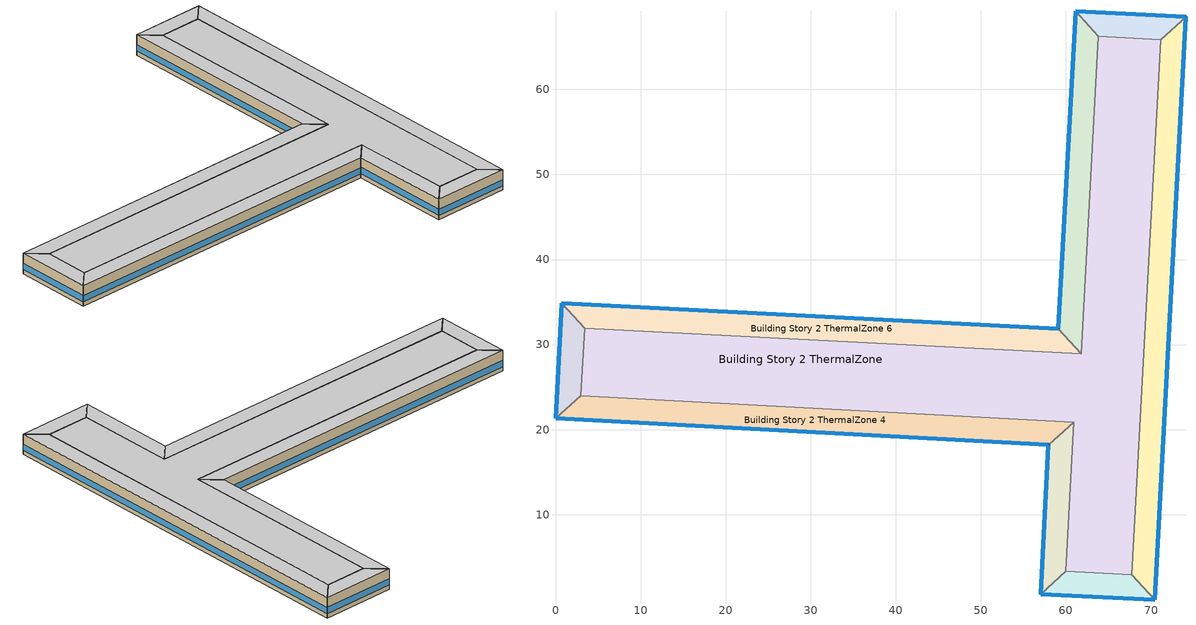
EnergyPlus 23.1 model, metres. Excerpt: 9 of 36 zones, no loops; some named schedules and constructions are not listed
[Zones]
Building Story 2 ThermalZone
 floor adiabatic (Typical Interior Ceiling): 71.13,65.85 67.74,2.97 59.99,3.35 60.92,20.89 2.98,23.99 3.43,31.9 61.79,28.9 63.8,66.22 z3.6
 wall adiabatic (Typical Interior Wall): 67.74,2.97 71.13,65.85 63.8,66.22 61.79,28.9 3.43,31.9 2.98,23.99 60.92,20.89 59.99,3.35 67.74,2.97 z3.6:7.2
 ceiling adiabatic (Typical Interior Floor): 63.8,66.22 61.79,28.9 3.43,31.9 2.98,23.99 60.92,20.89 59.99,3.35 67.74,2.97 71.13,65.85 z7.2
Building Story 2 ThermalZone 1
 floor adiabatic (Typical Interior Ceiling): 74.1,68.52 70.42,0 67.74,2.97 71.13,65.85 z3.6
 wall outside (Typical Insulated Steel Framed Exterior Wall R-20.41): 70.42,0 74.1,68.52 z3.6:7.2
 wall adiabatic (Typical Interior Wall): 74.1,68.52 71.13,65.85 67.74,2.97 70.42,0 z3.6:7.2
 window (U 0.48 SHGC 0.40 Dbl Ref-D Clr 6mm/13mm): 70.42,0.03 74.1,68.5 z4.36:5.44
 ceiling adiabatic (Typical Interior Floor): 71.13,65.85 67.74,2.97 70.42,0 74.1,68.52 z7.2
Building Story 2 ThermalZone 2
 floor adiabatic (Typical Interior Ceiling): 70.42,0 57.02,0.67 59.99,3.35 67.74,2.97 z3.6
 wall outside (Typical Insulated Steel Framed Exterior Wall R-20.41): 57.02,0.67 70.42,0 z3.6:7.2
 wall adiabatic (Typical Interior Wall): 70.42,0 67.74,2.97 59.99,3.35 57.02,0.67 z3.6:7.2
 window (U 0.48 SHGC 0.40 Dbl Ref-D Clr 6mm/13mm): 57.05,0.67 70.4,0 z4.36:5.45
 ceiling adiabatic (Typical Interior Floor): 67.74,2.97 59.99,3.35 57.02,0.67 70.42,0 z7.2
Building Story 2 ThermalZone 3
 floor adiabatic (Typical Interior Ceiling): 57.02,0.67 57.94,18.21 60.92,20.89 59.99,3.35 z3.6
 wall outside (Typical Insulated Steel Framed Exterior Wall R-20.41): 57.94,18.21 57.02,0.67 z3.6:7.2
 wall adiabatic (Typical Interior Wall): 57.02,0.67 59.99,3.35 60.92,20.89 57.94,18.21 z3.6:7.2
 window (U 0.48 SHGC 0.40 Dbl Ref-D Clr 6mm/13mm): 57.94,18.19 57.02,0.69 z4.36:5.45
 ceiling adiabatic (Typical Interior Floor): 59.99,3.35 60.92,20.89 57.94,18.21 57.02,0.67 z7.2
Building Story 2 ThermalZone 4
 floor adiabatic (Typical Interior Ceiling): 57.94,18.21 0,21.32 2.98,23.99 60.92,20.89 z3.6
 wall outside (Typical Insulated Steel Framed Exterior Wall R-20.41): 0,21.32 57.94,18.21 z3.6:7.2
 wall adiabatic (Typical Interior Wall): 57.94,18.21 60.92,20.89 2.98,23.99 0,21.32 z3.6:7.2
 window (U 0.48 SHGC 0.40 Dbl Ref-D Clr 6mm/13mm): 0.03,21.32 57.92,18.22 z4.36:5.44
 ceiling adiabatic (Typical Interior Floor): 60.92,20.89 2.98,23.99 0,21.32 57.94,18.21 z7.2
Building Story 2 ThermalZone 5
 floor adiabatic (Typical Interior Ceiling): 0,21.32 0.75,34.87 3.43,31.9 2.98,23.99 z3.6
 wall outside (Typical Insulated Steel Framed Exterior Wall R-20.41): 0.75,34.87 0,21.32 z3.6:7.2
 wall adiabatic (Typical Interior Wall): 0,21.32 2.98,23.99 3.43,31.9 0.75,34.87 z3.6:7.2
 window (U 0.48 SHGC 0.40 Dbl Ref-D Clr 6mm/13mm): 0.75,34.85 0,21.35 z4.36:5.45
 ceiling adiabatic (Typical Interior Floor): 2.98,23.99 3.43,31.9 0.75,34.87 0,21.32 z7.2
Building Story 2 ThermalZone 6
 floor adiabatic (Typical Interior Ceiling): 0.75,34.87 59.12,31.87 61.79,28.9 3.43,31.9 z3.6
 wall outside (Typical Insulated Steel Framed Exterior Wall R-20.41): 59.12,31.87 0.75,34.87 z3.6:7.2
 wall adiabatic (Typical Interior Wall): 0.75,34.87 3.43,31.9 61.79,28.9 59.12,31.87 z3.6:7.2
 window (U 0.48 SHGC 0.40 Dbl Ref-D Clr 6mm/13mm): 59.09,31.88 0.78,34.87 z4.36:5.44
 ceiling adiabatic (Typical Interior Ceiling): 3.43,31.9 61.79,28.9 59.12,31.87 0.75,34.87 z7.2
Building Story 2 ThermalZone 7
 floor adiabatic (Typical Interior Floor): 59.12,31.87 61.13,69.19 63.8,66.22 61.79,28.9 z3.6
 wall outside (Typical Insulated Steel Framed Exterior Wall R-20.41): 61.13,69.19 59.12,31.87 z3.6:7.2
 wall adiabatic (Typical Interior Wall): 59.12,31.87 61.79,28.9 63.8,66.22 61.13,69.19 z3.6:7.2
 window (U 0.48 SHGC 0.40 Dbl Ref-D Clr 6mm/13mm): 61.12,69.17 59.12,31.9 z4.36:5.44
 ceiling adiabatic (Typical Interior Ceiling): 61.79,28.9 63.8,66.22 61.13,69.19 59.12,31.87 z7.2
Building Story 2 ThermalZone 8
 floor adiabatic (Typical Interior Floor): 61.13,69.19 74.1,68.52 71.13,65.85 63.8,66.22 z3.6
 wall outside (Typical Insulated Steel Framed Exterior Wall R-20.41): 74.1,68.52 61.13,69.19 z3.6:7.2
 wall adiabatic (Typical Interior Wall): 61.13,69.19 63.8,66.22 71.13,65.85 74.1,68.52 z3.6:7.2
 window (U 0.48 SHGC 0.40 Dbl Ref-D Clr 6mm/13mm): 74.08,68.53 61.15,69.19 z4.36:5.45
 ceiling adiabatic (Typical Interior Ceiling): 63.8,66.22 71.13,65.85 74.1,68.52 61.13,69.19 z7.2
[Schedule:Day:Interval]
SchoolSecondary KITCHEN_ELEC_EQUIP_SCH Wknd Day 1; SchoolSecondary KITCHEN_ELEC_EQUIP_SCH Default; SchoolSecondary KITCHEN_ELEC_EQUIP_SCH Winter Design Day: No, 24:00, 0.1
SchoolSecondary KITCHEN_ELEC_EQUIP_SCH Wkdy Day 1; SchoolSecondary KITCHEN_ELEC_EQUIP_SCH Wkdy Day 2; SchoolSecondary KITCHEN_ELEC_EQUIP_SCH Summer Design Day: No, 08:00, 0.1, 10:00, 0.15, 13:00, 0.25, 15:00, 0.15, 24:00, 0.1
SchoolSecondary KITCHEN_GAS_EQUIP_SCH Wknd Day; SchoolSecondary KITCHEN_GAS_EQUIP_SCH Wknd Day 1; SchoolSecondary KITCHEN_GAS_EQUIP_SCH Default; SchoolSecondary KITCHEN_GAS_EQUIP_SCH Winter Design Day: No, 24:00, 0.02
SchoolSecondary KITCHEN_GAS_EQUIP_SCH Wkdy|SmrDsn Day; SchoolSecondary KITCHEN_GAS_EQUIP_SCH Wkdy|SmrDsn Day 1; SchoolSecondary KITCHEN_GAS_EQUIP_SCH Wkdy|SmrDsn Day 2; SchoolSecondary KITCHEN_GAS_EQUIP_SCH Summer Design Day: No, 08:00, 0.02, 10:00, 0.15, 13:00, 0.2, 15:00, 0.1, 24:00, 0.02
[Schedule:Week:Daily]
SchoolSecondary BLDG_LIGHT_SCH_2013 Week Rule - Jan1-Jun24: SchoolSecondary BLDG_LIGHT_SCH_2013 Wknd Day, SchoolSecondary BLDG_LIGHT_SCH_2013 Wkdy Day, SchoolSecondary BLDG_LIGHT_SCH_2013 Wkdy Day, SchoolSecondary BLDG_LIGHT_SCH_2013 Wkdy Day, SchoolSecondary BLDG_LIGHT_SCH_2013 Wkdy Day, SchoolSecondary BLDG_LIGHT_SCH_2013 Wkdy Day, SchoolSecondary BLDG_LIGHT_SCH_2013 Wknd Day, SchoolSecondary BLDG_LIGHT_SCH_2013 Default, SchoolSecondary BLDG_LIGHT_SCH_2013 Summer Design Day, SchoolSecondary BLDG_LIGHT_SCH_2013 Winter Design Day, SchoolSecondary BLDG_LIGHT_SCH_2013 Default, SchoolSecondary BLDG_LIGHT_SCH_2013 Default
SchoolSecondary BLDG_LIGHT_SCH_2013 Week Rule - Jun25-Jul1: SchoolSecondary BLDG_LIGHT_SCH_2013 Wknd Day, SchoolSecondary BLDG_LIGHT_SCH_2013 Wkdy Day, SchoolSecondary BLDG_LIGHT_SCH_2013 Wkdy Day, SchoolSecondary BLDG_LIGHT_SCH_2013 Wkdy Day, SchoolSecondary BLDG_LIGHT_SCH_2013 Wkdy Day, SchoolSecondary BLDG_LIGHT_SCH_2013 Wkdy Day, SchoolSecondary BLDG_LIGHT_SCH_2013 Wknd Day 1, SchoolSecondary BLDG_LIGHT_SCH_2013 Default, SchoolSecondary BLDG_LIGHT_SCH_2013 Summer Design Day, SchoolSecondary BLDG_LIGHT_SCH_2013 Winter Design Day, SchoolSecondary BLDG_LIGHT_SCH_2013 Default, SchoolSecondary BLDG_LIGHT_SCH_2013 Default
SchoolSecondary BLDG_LIGHT_SCH_2013 Week Rule - Jul2-Aug26: SchoolSecondary BLDG_LIGHT_SCH_2013 Wknd Day 1, SchoolSecondary BLDG_LIGHT_SCH_2013 Wkdy Day 1, SchoolSecondary BLDG_LIGHT_SCH_2013 Wkdy Day 1, SchoolSecondary BLDG_LIGHT_SCH_2013 Wkdy Day 1, SchoolSecondary BLDG_LIGHT_SCH_2013 Wkdy Day 1, SchoolSecondary BLDG_LIGHT_SCH_2013 Wkdy Day 1, SchoolSecondary BLDG_LIGHT_SCH_2013 Wknd Day 1, SchoolSecondary BLDG_LIGHT_SCH_2013 Default, SchoolSecondary BLDG_LIGHT_SCH_2013 Summer Design Day, SchoolSecondary BLDG_LIGHT_SCH_2013 Winter Design Day, SchoolSecondary BLDG_LIGHT_SCH_2013 Default, SchoolSecondary BLDG_LIGHT_SCH_2013 Default
SchoolSecondary BLDG_LIGHT_SCH_2013 Week Rule - Aug27-Sep2: SchoolSecondary BLDG_LIGHT_SCH_2013 Wknd Day 1, SchoolSecondary BLDG_LIGHT_SCH_2013 Wkdy Day 1, SchoolSecondary BLDG_LIGHT_SCH_2013 Wkdy Day 1, SchoolSecondary BLDG_LIGHT_SCH_2013 Wkdy Day 1, SchoolSecondary BLDG_LIGHT_SCH_2013 Wkdy Day 1, SchoolSecondary BLDG_LIGHT_SCH_2013 Wkdy Day 2, SchoolSecondary BLDG_LIGHT_SCH_2013 Default, SchoolSecondary BLDG_LIGHT_SCH_2013 Default, SchoolSecondary BLDG_LIGHT_SCH_2013 Summer Design Day, SchoolSecondary BLDG_LIGHT_SCH_2013 Winter Design Day, SchoolSecondary BLDG_LIGHT_SCH_2013 Default, SchoolSecondary BLDG_LIGHT_SCH_2013 Default
SchoolSecondary BLDG_LIGHT_SCH_2013 Week Rule - Sep3-Dec31: SchoolSecondary BLDG_LIGHT_SCH_2013 Default, SchoolSecondary BLDG_LIGHT_SCH_2013 Wkdy Day 2, SchoolSecondary BLDG_LIGHT_SCH_2013 Wkdy Day 2, SchoolSecondary BLDG_LIGHT_SCH_2013 Wkdy Day 2, SchoolSecondary BLDG_LIGHT_SCH_2013 Wkdy Day 2, SchoolSecondary BLDG_LIGHT_SCH_2013 Wkdy Day 2, SchoolSecondary BLDG_LIGHT_SCH_2013 Default, SchoolSecondary BLDG_LIGHT_SCH_2013 Default, SchoolSecondary BLDG_LIGHT_SCH_2013 Summer Design Day, SchoolSecondary BLDG_LIGHT_SCH_2013 Winter Design Day, SchoolSecondary BLDG_LIGHT_SCH_2013 Default, SchoolSecondary BLDG_LIGHT_SCH_2013 Default
SchoolSecondary BLDG_LIGHT_LIBRARY_SCH_2013 Week Rule - Jan1-Jun24: SchoolSecondary BLDG_LIGHT_LIBRARY_SCH_2013 Wknd Day, SchoolSecondary BLDG_LIGHT_LIBRARY_SCH_2013 Wkdy Day, SchoolSecondary BLDG_LIGHT_LIBRARY_SCH_2013 Wkdy Day, SchoolSecondary BLDG_LIGHT_LIBRARY_SCH_2013 Wkdy Day, SchoolSecondary BLDG_LIGHT_LIBRARY_SCH_2013 Wkdy Day, SchoolSecondary BLDG_LIGHT_LIBRARY_SCH_2013 Wkdy Day, SchoolSecondary BLDG_LIGHT_LIBRARY_SCH_2013 Wknd Day, SchoolSecondary BLDG_LIGHT_LIBRARY_SCH_2013 Default, SchoolSecondary BLDG_LIGHT_LIBRARY_SCH_2013 Summer Design Day, SchoolSecondary BLDG_LIGHT_LIBRARY_SCH_2013 Winter Design Day, SchoolSecondary BLDG_LIGHT_LIBRARY_SCH_2013 Default, SchoolSecondary BLDG_LIGHT_LIBRARY_SCH_2013 Default
SchoolSecondary BLDG_LIGHT_LIBRARY_SCH_2013 Week Rule - Jun25-Jul1: SchoolSecondary BLDG_LIGHT_LIBRARY_SCH_2013 Wknd Day, SchoolSecondary BLDG_LIGHT_LIBRARY_SCH_2013 Wkdy Day, SchoolSecondary BLDG_LIGHT_LIBRARY_SCH_2013 Wkdy Day, SchoolSecondary BLDG_LIGHT_LIBRARY_SCH_2013 Wkdy Day, SchoolSecondary BLDG_LIGHT_LIBRARY_SCH_2013 Wkdy Day, SchoolSecondary BLDG_LIGHT_LIBRARY_SCH_2013 Wkdy Day, SchoolSecondary BLDG_LIGHT_LIBRARY_SCH_2013 Wknd Day 1, SchoolSecondary BLDG_LIGHT_LIBRARY_SCH_2013 Default, SchoolSecondary BLDG_LIGHT_LIBRARY_SCH_2013 Summer Design Day, SchoolSecondary BLDG_LIGHT_LIBRARY_SCH_2013 Winter Design Day, SchoolSecondary BLDG_LIGHT_LIBRARY_SCH_2013 Default, SchoolSecondary BLDG_LIGHT_LIBRARY_SCH_2013 Default
SchoolSecondary BLDG_LIGHT_LIBRARY_SCH_2013 Week Rule - Jul2-Aug26: SchoolSecondary BLDG_LIGHT_LIBRARY_SCH_2013 Wknd Day 1, SchoolSecondary BLDG_LIGHT_LIBRARY_SCH_2013 Wkdy Day 1, SchoolSecondary BLDG_LIGHT_LIBRARY_SCH_2013 Wkdy Day 1, SchoolSecondary BLDG_LIGHT_LIBRARY_SCH_2013 Wkdy Day 1, SchoolSecondary BLDG_LIGHT_LIBRARY_SCH_2013 Wkdy Day 1, SchoolSecondary BLDG_LIGHT_LIBRARY_SCH_2013 Wkdy Day 1, SchoolSecondary BLDG_LIGHT_LIBRARY_SCH_2013 Wknd Day 1, SchoolSecondary BLDG_LIGHT_LIBRARY_SCH_2013 Default, SchoolSecondary BLDG_LIGHT_LIBRARY_SCH_2013 Summer Design Day, SchoolSecondary BLDG_LIGHT_LIBRARY_SCH_2013 Winter Design Day, SchoolSecondary BLDG_LIGHT_LIBRARY_SCH_2013 Default, SchoolSecondary BLDG_LIGHT_LIBRARY_SCH_2013 Default
SchoolSecondary BLDG_LIGHT_LIBRARY_SCH_2013 Week Rule - Aug27-Sep2: SchoolSecondary BLDG_LIGHT_LIBRARY_SCH_2013 Wknd Day 1, SchoolSecondary BLDG_LIGHT_LIBRARY_SCH_2013 Wkdy Day 1, SchoolSecondary BLDG_LIGHT_LIBRARY_SCH_2013 Wkdy Day 1, SchoolSecondary BLDG_LIGHT_LIBRARY_SCH_2013 Wkdy Day 1, SchoolSecondary BLDG_LIGHT_LIBRARY_SCH_2013 Wkdy Day 1, SchoolSecondary BLDG_LIGHT_LIBRARY_SCH_2013 Wkdy Day 2, SchoolSecondary BLDG_LIGHT_LIBRARY_SCH_2013 Default, SchoolSecondary BLDG_LIGHT_LIBRARY_SCH_2013 Default, SchoolSecondary BLDG_LIGHT_LIBRARY_SCH_2013 Summer Design Day, SchoolSecondary BLDG_LIGHT_LIBRARY_SCH_2013 Winter Design Day, SchoolSecondary BLDG_LIGHT_LIBRARY_SCH_2013 Default, SchoolSecondary BLDG_LIGHT_LIBRARY_SCH_2013 Default
SchoolSecondary BLDG_LIGHT_LIBRARY_SCH_2013 Week Rule - Sep3-Dec31: SchoolSecondary BLDG_LIGHT_LIBRARY_SCH_2013 Default, SchoolSecondary BLDG_LIGHT_LIBRARY_SCH_2013 Wkdy Day 2, SchoolSecondary BLDG_LIGHT_LIBRARY_SCH_2013 Wkdy Day 2, SchoolSecondary BLDG_LIGHT_LIBRARY_SCH_2013 Wkdy Day 2, SchoolSecondary BLDG_LIGHT_LIBRARY_SCH_2013 Wkdy Day 2, SchoolSecondary BLDG_LIGHT_LIBRARY_SCH_2013 Wkdy Day 2, SchoolSecondary BLDG_LIGHT_LIBRARY_SCH_2013 Default, SchoolSecondary BLDG_LIGHT_LIBRARY_SCH_2013 Default, SchoolSecondary BLDG_LIGHT_LIBRARY_SCH_2013 Summer Design Day, SchoolSecondary BLDG_LIGHT_LIBRARY_SCH_2013 Winter Design Day, SchoolSecondary BLDG_LIGHT_LIBRARY_SCH_2013 Default, SchoolSecondary BLDG_LIGHT_LIBRARY_SCH_2013 Default
SchoolSecondary BLDG_LIGHT_LOBBYFLR1_SCH_2013 Week Rule - Jan1-Jun24: SchoolSecondary BLDG_LIGHT_LOBBYFLR1_SCH_2013 Wknd Day, SchoolSecondary BLDG_LIGHT_LOBBYFLR1_SCH_2013 Wkdy Day, SchoolSecondary BLDG_LIGHT_LOBBYFLR1_SCH_2013 Wkdy Day, SchoolSecondary BLDG_LIGHT_LOBBYFLR1_SCH_2013 Wkdy Day, SchoolSecondary BLDG_LIGHT_LOBBYFLR1_SCH_2013 Wkdy Day, SchoolSecondary BLDG_LIGHT_LOBBYFLR1_SCH_2013 Wkdy Day, SchoolSecondary BLDG_LIGHT_LOBBYFLR1_SCH_2013 Wknd Day, SchoolSecondary BLDG_LIGHT_LOBBYFLR1_SCH_2013 Default, SchoolSecondary BLDG_LIGHT_LOBBYFLR1_SCH_2013 Summer Design Day, SchoolSecondary BLDG_LIGHT_LOBBYFLR1_SCH_2013 Winter Design Day, SchoolSecondary BLDG_LIGHT_LOBBYFLR1_SCH_2013 Default, SchoolSecondary BLDG_LIGHT_LOBBYFLR1_SCH_2013 Default
SchoolSecondary BLDG_LIGHT_LOBBYFLR1_SCH_2013 Week Rule - Jun25-Jul1: SchoolSecondary BLDG_LIGHT_LOBBYFLR1_SCH_2013 Wknd Day, SchoolSecondary BLDG_LIGHT_LOBBYFLR1_SCH_2013 Wkdy Day, SchoolSecondary BLDG_LIGHT_LOBBYFLR1_SCH_2013 Wkdy Day, SchoolSecondary BLDG_LIGHT_LOBBYFLR1_SCH_2013 Wkdy Day, SchoolSecondary BLDG_LIGHT_LOBBYFLR1_SCH_2013 Wkdy Day, SchoolSecondary BLDG_LIGHT_LOBBYFLR1_SCH_2013 Wkdy Day, SchoolSecondary BLDG_LIGHT_LOBBYFLR1_SCH_2013 Wknd Day 1, SchoolSecondary BLDG_LIGHT_LOBBYFLR1_SCH_2013 Default, SchoolSecondary BLDG_LIGHT_LOBBYFLR1_SCH_2013 Summer Design Day, SchoolSecondary BLDG_LIGHT_LOBBYFLR1_SCH_2013 Winter Design Day, SchoolSecondary BLDG_LIGHT_LOBBYFLR1_SCH_2013 Default, SchoolSecondary BLDG_LIGHT_LOBBYFLR1_SCH_2013 Default
SchoolSecondary BLDG_LIGHT_LOBBYFLR1_SCH_2013 Week Rule - Jul2-Aug26: SchoolSecondary BLDG_LIGHT_LOBBYFLR1_SCH_2013 Wknd Day 1, SchoolSecondary BLDG_LIGHT_LOBBYFLR1_SCH_2013 Wkdy Day 1, SchoolSecondary BLDG_LIGHT_LOBBYFLR1_SCH_2013 Wkdy Day 1, SchoolSecondary BLDG_LIGHT_LOBBYFLR1_SCH_2013 Wkdy Day 1, SchoolSecondary BLDG_LIGHT_LOBBYFLR1_SCH_2013 Wkdy Day 1, SchoolSecondary BLDG_LIGHT_LOBBYFLR1_SCH_2013 Wkdy Day 1, SchoolSecondary BLDG_LIGHT_LOBBYFLR1_SCH_2013 Wknd Day 1, SchoolSecondary BLDG_LIGHT_LOBBYFLR1_SCH_2013 Default, SchoolSecondary BLDG_LIGHT_LOBBYFLR1_SCH_2013 Summer Design Day, SchoolSecondary BLDG_LIGHT_LOBBYFLR1_SCH_2013 Winter Design Day, SchoolSecondary BLDG_LIGHT_LOBBYFLR1_SCH_2013 Default, SchoolSecondary BLDG_LIGHT_LOBBYFLR1_SCH_2013 Default
SchoolSecondary BLDG_LIGHT_LOBBYFLR1_SCH_2013 Week Rule - Aug27-Sep2: SchoolSecondary BLDG_LIGHT_LOBBYFLR1_SCH_2013 Wknd Day 1, SchoolSecondary BLDG_LIGHT_LOBBYFLR1_SCH_2013 Wkdy Day 1, SchoolSecondary BLDG_LIGHT_LOBBYFLR1_SCH_2013 Wkdy Day 1, SchoolSecondary BLDG_LIGHT_LOBBYFLR1_SCH_2013 Wkdy Day 1, SchoolSecondary BLDG_LIGHT_LOBBYFLR1_SCH_2013 Wkdy Day 1, SchoolSecondary BLDG_LIGHT_LOBBYFLR1_SCH_2013 Wkdy Day 2, SchoolSecondary BLDG_LIGHT_LOBBYFLR1_SCH_2013 Default, SchoolSecondary BLDG_LIGHT_LOBBYFLR1_SCH_2013 Default, SchoolSecondary BLDG_LIGHT_LOBBYFLR1_SCH_2013 Summer Design Day, SchoolSecondary BLDG_LIGHT_LOBBYFLR1_SCH_2013 Winter Design Day, SchoolSecondary BLDG_LIGHT_LOBBYFLR1_SCH_2013 Default, SchoolSecondary BLDG_LIGHT_LOBBYFLR1_SCH_2013 Default
SchoolSecondary BLDG_LIGHT_LOBBYFLR1_SCH_2013 Week Rule - Sep3-Dec31: SchoolSecondary BLDG_LIGHT_LOBBYFLR1_SCH_2013 Default, SchoolSecondary BLDG_LIGHT_LOBBYFLR1_SCH_2013 Wkdy Day 2, SchoolSecondary BLDG_LIGHT_LOBBYFLR1_SCH_2013 Wkdy Day 2, SchoolSecondary BLDG_LIGHT_LOBBYFLR1_SCH_2013 Wkdy Day 2, SchoolSecondary BLDG_LIGHT_LOBBYFLR1_SCH_2013 Wkdy Day 2, SchoolSecondary BLDG_LIGHT_LOBBYFLR1_SCH_2013 Wkdy Day 2, SchoolSecondary BLDG_LIGHT_LOBBYFLR1_SCH_2013 Default, SchoolSecondary BLDG_LIGHT_LOBBYFLR1_SCH_2013 Default, SchoolSecondary BLDG_LIGHT_LOBBYFLR1_SCH_2013 Summer Design Day, SchoolSecondary BLDG_LIGHT_LOBBYFLR1_SCH_2013 Winter Design Day, SchoolSecondary BLDG_LIGHT_LOBBYFLR1_SCH_2013 Default, SchoolSecondary BLDG_LIGHT_LOBBYFLR1_SCH_2013 Default
SchoolSecondary BLDG_LIGHT_MECHANICAL_SCH_2013 Week Rule - Jan1-Jun24: SchoolSecondary BLDG_LIGHT_MECHANICAL_SCH_2013 Wknd Day, SchoolSecondary BLDG_LIGHT_MECHANICAL_SCH_2013 Wkdy Day, SchoolSecondary BLDG_LIGHT_MECHANICAL_SCH_2013 Wkdy Day, SchoolSecondary BLDG_LIGHT_MECHANICAL_SCH_2013 Wkdy Day, SchoolSecondary BLDG_LIGHT_MECHANICAL_SCH_2013 Wkdy Day, SchoolSecondary BLDG_LIGHT_MECHANICAL_SCH_2013 Wkdy Day, SchoolSecondary BLDG_LIGHT_MECHANICAL_SCH_2013 Wknd Day, SchoolSecondary BLDG_LIGHT_MECHANICAL_SCH_2013 Default, SchoolSecondary BLDG_LIGHT_MECHANICAL_SCH_2013 Summer Design Day, SchoolSecondary BLDG_LIGHT_MECHANICAL_SCH_2013 Winter Design Day, SchoolSecondary BLDG_LIGHT_MECHANICAL_SCH_2013 Default, SchoolSecondary BLDG_LIGHT_MECHANICAL_SCH_2013 Default
SchoolSecondary BLDG_LIGHT_MECHANICAL_SCH_2013 Week Rule - Jun25-Jul1: SchoolSecondary BLDG_LIGHT_MECHANICAL_SCH_2013 Wknd Day, SchoolSecondary BLDG_LIGHT_MECHANICAL_SCH_2013 Wkdy Day, SchoolSecondary BLDG_LIGHT_MECHANICAL_SCH_2013 Wkdy Day, SchoolSecondary BLDG_LIGHT_MECHANICAL_SCH_2013 Wkdy Day, SchoolSecondary BLDG_LIGHT_MECHANICAL_SCH_2013 Wkdy Day, SchoolSecondary BLDG_LIGHT_MECHANICAL_SCH_2013 Wkdy Day, SchoolSecondary BLDG_LIGHT_MECHANICAL_SCH_2013 Wknd Day 1, SchoolSecondary BLDG_LIGHT_MECHANICAL_SCH_2013 Default, SchoolSecondary BLDG_LIGHT_MECHANICAL_SCH_2013 Summer Design Day, SchoolSecondary BLDG_LIGHT_MECHANICAL_SCH_2013 Winter Design Day, SchoolSecondary BLDG_LIGHT_MECHANICAL_SCH_2013 Default, SchoolSecondary BLDG_LIGHT_MECHANICAL_SCH_2013 Default
SchoolSecondary BLDG_LIGHT_MECHANICAL_SCH_2013 Week Rule - Jul2-Aug26: SchoolSecondary BLDG_LIGHT_MECHANICAL_SCH_2013 Wknd Day 1, SchoolSecondary BLDG_LIGHT_MECHANICAL_SCH_2013 Wkdy Day 1, SchoolSecondary BLDG_LIGHT_MECHANICAL_SCH_2013 Wkdy Day 1, SchoolSecondary BLDG_LIGHT_MECHANICAL_SCH_2013 Wkdy Day 1, SchoolSecondary BLDG_LIGHT_MECHANICAL_SCH_2013 Wkdy Day 1, SchoolSecondary BLDG_LIGHT_MECHANICAL_SCH_2013 Wkdy Day 1, SchoolSecondary BLDG_LIGHT_MECHANICAL_SCH_2013 Wknd Day 1, SchoolSecondary BLDG_LIGHT_MECHANICAL_SCH_2013 Default, SchoolSecondary BLDG_LIGHT_MECHANICAL_SCH_2013 Summer Design Day, SchoolSecondary BLDG_LIGHT_MECHANICAL_SCH_2013 Winter Design Day, SchoolSecondary BLDG_LIGHT_MECHANICAL_SCH_2013 Default, SchoolSecondary BLDG_LIGHT_MECHANICAL_SCH_2013 Default
SchoolSecondary BLDG_LIGHT_MECHANICAL_SCH_2013 Week Rule - Aug27-Sep2: SchoolSecondary BLDG_LIGHT_MECHANICAL_SCH_2013 Wknd Day 1, SchoolSecondary BLDG_LIGHT_MECHANICAL_SCH_2013 Wkdy Day 1, SchoolSecondary BLDG_LIGHT_MECHANICAL_SCH_2013 Wkdy Day 1, SchoolSecondary BLDG_LIGHT_MECHANICAL_SCH_2013 Wkdy Day 1, SchoolSecondary BLDG_LIGHT_MECHANICAL_SCH_2013 Wkdy Day 1, SchoolSecondary BLDG_LIGHT_MECHANICAL_SCH_2013 Wkdy Day 2, SchoolSecondary BLDG_LIGHT_MECHANICAL_SCH_2013 Default, SchoolSecondary BLDG_LIGHT_MECHANICAL_SCH_2013 Default, SchoolSecondary BLDG_LIGHT_MECHANICAL_SCH_2013 Summer Design Day, SchoolSecondary BLDG_LIGHT_MECHANICAL_SCH_2013 Winter Design Day, SchoolSecondary BLDG_LIGHT_MECHANICAL_SCH_2013 Default, SchoolSecondary BLDG_LIGHT_MECHANICAL_SCH_2013 Default
SchoolSecondary BLDG_LIGHT_MECHANICAL_SCH_2013 Week Rule - Sep3-Dec31: SchoolSecondary BLDG_LIGHT_MECHANICAL_SCH_2013 Default, SchoolSecondary BLDG_LIGHT_MECHANICAL_SCH_2013 Wkdy Day 2, SchoolSecondary BLDG_LIGHT_MECHANICAL_SCH_2013 Wkdy Day 2, SchoolSecondary BLDG_LIGHT_MECHANICAL_SCH_2013 Wkdy Day 2, SchoolSecondary BLDG_LIGHT_MECHANICAL_SCH_2013 Wkdy Day 2, SchoolSecondary BLDG_LIGHT_MECHANICAL_SCH_2013 Wkdy Day 2, SchoolSecondary BLDG_LIGHT_MECHANICAL_SCH_2013 Default, SchoolSecondary BLDG_LIGHT_MECHANICAL_SCH_2013 Default, SchoolSecondary BLDG_LIGHT_MECHANICAL_SCH_2013 Summer Design Day, SchoolSecondary BLDG_LIGHT_MECHANICAL_SCH_2013 Winter Design Day, SchoolSecondary BLDG_LIGHT_MECHANICAL_SCH_2013 Default, SchoolSecondary BLDG_LIGHT_MECHANICAL_SCH_2013 Default
SchoolSecondary BLDG_LIGHT_OFFICE_SCH_2013 Week Rule - Jan1-Jun24: SchoolSecondary BLDG_LIGHT_OFFICE_SCH_2013 Wknd Day, SchoolSecondary BLDG_LIGHT_OFFICE_SCH_2013 Wkdy Day, SchoolSecondary BLDG_LIGHT_OFFICE_SCH_2013 Wkdy Day, SchoolSecondary BLDG_LIGHT_OFFICE_SCH_2013 Wkdy Day, SchoolSecondary BLDG_LIGHT_OFFICE_SCH_2013 Wkdy Day, SchoolSecondary BLDG_LIGHT_OFFICE_SCH_2013 Wkdy Day, SchoolSecondary BLDG_LIGHT_OFFICE_SCH_2013 Wknd Day, SchoolSecondary BLDG_LIGHT_OFFICE_SCH_2013 Default, SchoolSecondary BLDG_LIGHT_OFFICE_SCH_2013 Summer Design Day, SchoolSecondary BLDG_LIGHT_OFFICE_SCH_2013 Winter Design Day, SchoolSecondary BLDG_LIGHT_OFFICE_SCH_2013 Default, SchoolSecondary BLDG_LIGHT_OFFICE_SCH_2013 Default
SchoolSecondary BLDG_LIGHT_OFFICE_SCH_2013 Week Rule - Jun25-Jul1: SchoolSecondary BLDG_LIGHT_OFFICE_SCH_2013 Wknd Day, SchoolSecondary BLDG_LIGHT_OFFICE_SCH_2013 Wkdy Day, SchoolSecondary BLDG_LIGHT_OFFICE_SCH_2013 Wkdy Day, SchoolSecondary BLDG_LIGHT_OFFICE_SCH_2013 Wkdy Day, SchoolSecondary BLDG_LIGHT_OFFICE_SCH_2013 Wkdy Day, SchoolSecondary BLDG_LIGHT_OFFICE_SCH_2013 Wkdy Day, SchoolSecondary BLDG_LIGHT_OFFICE_SCH_2013 Wknd Day 1, SchoolSecondary BLDG_LIGHT_OFFICE_SCH_2013 Default, SchoolSecondary BLDG_LIGHT_OFFICE_SCH_2013 Summer Design Day, SchoolSecondary BLDG_LIGHT_OFFICE_SCH_2013 Winter Design Day, SchoolSecondary BLDG_LIGHT_OFFICE_SCH_2013 Default, SchoolSecondary BLDG_LIGHT_OFFICE_SCH_2013 Default
SchoolSecondary BLDG_LIGHT_OFFICE_SCH_2013 Week Rule - Jul2-Aug26: SchoolSecondary BLDG_LIGHT_OFFICE_SCH_2013 Wknd Day 1, SchoolSecondary BLDG_LIGHT_OFFICE_SCH_2013 Wkdy Day 1, SchoolSecondary BLDG_LIGHT_OFFICE_SCH_2013 Wkdy Day 1, SchoolSecondary BLDG_LIGHT_OFFICE_SCH_2013 Wkdy Day 1, SchoolSecondary BLDG_LIGHT_OFFICE_SCH_2013 Wkdy Day 1, SchoolSecondary BLDG_LIGHT_OFFICE_SCH_2013 Wkdy Day 1, SchoolSecondary BLDG_LIGHT_OFFICE_SCH_2013 Wknd Day 1, SchoolSecondary BLDG_LIGHT_OFFICE_SCH_2013 Default, SchoolSecondary BLDG_LIGHT_OFFICE_SCH_2013 Summer Design Day, SchoolSecondary BLDG_LIGHT_OFFICE_SCH_2013 Winter Design Day, SchoolSecondary BLDG_LIGHT_OFFICE_SCH_2013 Default, SchoolSecondary BLDG_LIGHT_OFFICE_SCH_2013 Default
SchoolSecondary BLDG_LIGHT_OFFICE_SCH_2013 Week Rule - Aug27-Sep2: SchoolSecondary BLDG_LIGHT_OFFICE_SCH_2013 Wknd Day 1, SchoolSecondary BLDG_LIGHT_OFFICE_SCH_2013 Wkdy Day 1, SchoolSecondary BLDG_LIGHT_OFFICE_SCH_2013 Wkdy Day 1, SchoolSecondary BLDG_LIGHT_OFFICE_SCH_2013 Wkdy Day 1, SchoolSecondary BLDG_LIGHT_OFFICE_SCH_2013 Wkdy Day 1, SchoolSecondary BLDG_LIGHT_OFFICE_SCH_2013 Wkdy Day 2, SchoolSecondary BLDG_LIGHT_OFFICE_SCH_2013 Default, SchoolSecondary BLDG_LIGHT_OFFICE_SCH_2013 Default, SchoolSecondary BLDG_LIGHT_OFFICE_SCH_2013 Summer Design Day, SchoolSecondary BLDG_LIGHT_OFFICE_SCH_2013 Winter Design Day, SchoolSecondary BLDG_LIGHT_OFFICE_SCH_2013 Default, SchoolSecondary BLDG_LIGHT_OFFICE_SCH_2013 Default
SchoolSecondary BLDG_LIGHT_OFFICE_SCH_2013 Week Rule - Sep3-Dec31: SchoolSecondary BLDG_LIGHT_OFFICE_SCH_2013 Default, SchoolSecondary BLDG_LIGHT_OFFICE_SCH_2013 Wkdy Day 2, SchoolSecondary BLDG_LIGHT_OFFICE_SCH_2013 Wkdy Day 2, SchoolSecondary BLDG_LIGHT_OFFICE_SCH_2013 Wkdy Day 2, SchoolSecondary BLDG_LIGHT_OFFICE_SCH_2013 Wkdy Day 2, SchoolSecondary BLDG_LIGHT_OFFICE_SCH_2013 Wkdy Day 2, SchoolSecondary BLDG_LIGHT_OFFICE_SCH_2013 Default, SchoolSecondary BLDG_LIGHT_OFFICE_SCH_2013 Default, SchoolSecondary BLDG_LIGHT_OFFICE_SCH_2013 Summer Design Day, SchoolSecondary BLDG_LIGHT_OFFICE_SCH_2013 Winter Design Day, SchoolSecondary BLDG_LIGHT_OFFICE_SCH_2013 Default, SchoolSecondary BLDG_LIGHT_OFFICE_SCH_2013 Default
SchoolSecondary BLDG_LIGHT_BATH_SCH_2013 Week Rule - Jan1-Jun24: SchoolSecondary BLDG_LIGHT_BATH_SCH_2013 Wknd Day, SchoolSecondary BLDG_LIGHT_BATH_SCH_2013 Wkdy Day, SchoolSecondary BLDG_LIGHT_BATH_SCH_2013 Wkdy Day, SchoolSecondary BLDG_LIGHT_BATH_SCH_2013 Wkdy Day, SchoolSecondary BLDG_LIGHT_BATH_SCH_2013 Wkdy Day, SchoolSecondary BLDG_LIGHT_BATH_SCH_2013 Wkdy Day, SchoolSecondary BLDG_LIGHT_BATH_SCH_2013 Wknd Day, SchoolSecondary BLDG_LIGHT_BATH_SCH_2013 Default, SchoolSecondary BLDG_LIGHT_BATH_SCH_2013 Summer Design Day, SchoolSecondary BLDG_LIGHT_BATH_SCH_2013 Winter Design Day, SchoolSecondary BLDG_LIGHT_BATH_SCH_2013 Default, SchoolSecondary BLDG_LIGHT_BATH_SCH_2013 Default
SchoolSecondary BLDG_LIGHT_BATH_SCH_2013 Week Rule - Jun25-Jul1: SchoolSecondary BLDG_LIGHT_BATH_SCH_2013 Wknd Day, SchoolSecondary BLDG_LIGHT_BATH_SCH_2013 Wkdy Day, SchoolSecondary BLDG_LIGHT_BATH_SCH_2013 Wkdy Day, SchoolSecondary BLDG_LIGHT_BATH_SCH_2013 Wkdy Day, SchoolSecondary BLDG_LIGHT_BATH_SCH_2013 Wkdy Day, SchoolSecondary BLDG_LIGHT_BATH_SCH_2013 Wkdy Day, SchoolSecondary BLDG_LIGHT_BATH_SCH_2013 Wknd Day 1, SchoolSecondary BLDG_LIGHT_BATH_SCH_2013 Default, SchoolSecondary BLDG_LIGHT_BATH_SCH_2013 Summer Design Day, SchoolSecondary BLDG_LIGHT_BATH_SCH_2013 Winter Design Day, SchoolSecondary BLDG_LIGHT_BATH_SCH_2013 Default, SchoolSecondary BLDG_LIGHT_BATH_SCH_2013 Default
SchoolSecondary BLDG_LIGHT_BATH_SCH_2013 Week Rule - Jul2-Aug26: SchoolSecondary BLDG_LIGHT_BATH_SCH_2013 Wknd Day 1, SchoolSecondary BLDG_LIGHT_BATH_SCH_2013 Wkdy Day 1, SchoolSecondary BLDG_LIGHT_BATH_SCH_2013 Wkdy Day 1, SchoolSecondary BLDG_LIGHT_BATH_SCH_2013 Wkdy Day 1, SchoolSecondary BLDG_LIGHT_BATH_SCH_2013 Wkdy Day 1, SchoolSecondary BLDG_LIGHT_BATH_SCH_2013 Wkdy Day 1, SchoolSecondary BLDG_LIGHT_BATH_SCH_2013 Wknd Day 1, SchoolSecondary BLDG_LIGHT_BATH_SCH_2013 Default, SchoolSecondary BLDG_LIGHT_BATH_SCH_2013 Summer Design Day, SchoolSecondary BLDG_LIGHT_BATH_SCH_2013 Winter Design Day, SchoolSecondary BLDG_LIGHT_BATH_SCH_2013 Default, SchoolSecondary BLDG_LIGHT_BATH_SCH_2013 Default
SchoolSecondary BLDG_LIGHT_BATH_SCH_2013 Week Rule - Aug27-Sep2: SchoolSecondary BLDG_LIGHT_BATH_SCH_2013 Wknd Day 1, SchoolSecondary BLDG_LIGHT_BATH_SCH_2013 Wkdy Day 1, SchoolSecondary BLDG_LIGHT_BATH_SCH_2013 Wkdy Day 1, SchoolSecondary BLDG_LIGHT_BATH_SCH_2013 Wkdy Day 1, SchoolSecondary BLDG_LIGHT_BATH_SCH_2013 Wkdy Day 1, SchoolSecondary BLDG_LIGHT_BATH_SCH_2013 Wkdy Day 2, SchoolSecondary BLDG_LIGHT_BATH_SCH_2013 Default, SchoolSecondary BLDG_LIGHT_BATH_SCH_2013 Default, SchoolSecondary BLDG_LIGHT_BATH_SCH_2013 Summer Design Day, SchoolSecondary BLDG_LIGHT_BATH_SCH_2013 Winter Design Day, SchoolSecondary BLDG_LIGHT_BATH_SCH_2013 Default, SchoolSecondary BLDG_LIGHT_BATH_SCH_2013 Default
SchoolSecondary BLDG_LIGHT_BATH_SCH_2013 Week Rule - Sep3-Dec31: SchoolSecondary BLDG_LIGHT_BATH_SCH_2013 Default, SchoolSecondary BLDG_LIGHT_BATH_SCH_2013 Wkdy Day 2, SchoolSecondary BLDG_LIGHT_BATH_SCH_2013 Wkdy Day 2, SchoolSecondary BLDG_LIGHT_BATH_SCH_2013 Wkdy Day 2, SchoolSecondary BLDG_LIGHT_BATH_SCH_2013 Wkdy Day 2, SchoolSecondary BLDG_LIGHT_BATH_SCH_2013 Wkdy Day 2, SchoolSecondary BLDG_LIGHT_BATH_SCH_2013 Default, SchoolSecondary BLDG_LIGHT_BATH_SCH_2013 Default, SchoolSecondary BLDG_LIGHT_BATH_SCH_2013 Summer Design Day, SchoolSecondary BLDG_LIGHT_BATH_SCH_2013 Winter Design Day, SchoolSecondary BLDG_LIGHT_BATH_SCH_2013 Default, SchoolSecondary BLDG_LIGHT_BATH_SCH_2013 Default
SchoolSecondary BLDG_OCC_SCH_Auditorium Week Rule - Jan1-Jun24: SchoolSecondary BLDG_OCC_SCH_Auditorium Wknd Day, SchoolSecondary BLDG_OCC_SCH_Auditorium Wkdy|SmrDsn Day, SchoolSecondary BLDG_OCC_SCH_Auditorium Wkdy|SmrDsn Day, SchoolSecondary BLDG_OCC_SCH_Auditorium Wkdy|SmrDsn Day, SchoolSecondary BLDG_OCC_SCH_Auditorium Wkdy|SmrDsn Day, SchoolSecondary BLDG_OCC_SCH_Auditorium Wkdy|SmrDsn Day, SchoolSecondary BLDG_OCC_SCH_Auditorium Wknd Day, SchoolSecondary BLDG_OCC_SCH_Auditorium Default, SchoolSecondary BLDG_OCC_SCH_Auditorium Summer Design Day, SchoolSecondary BLDG_OCC_SCH_Auditorium Winter Design Day, SchoolSecondary BLDG_OCC_SCH_Auditorium Default, SchoolSecondary BLDG_OCC_SCH_Auditorium Default
SchoolSecondary KITCHEN_ELEC_EQUIP_SCH Week Rule - Jul2-Aug26: SchoolSecondary KITCHEN_ELEC_EQUIP_SCH Wknd Day 1, SchoolSecondary KITCHEN_ELEC_EQUIP_SCH Wkdy Day 1, SchoolSecondary KITCHEN_ELEC_EQUIP_SCH Wkdy Day 1, SchoolSecondary KITCHEN_ELEC_EQUIP_SCH Wkdy Day 1, SchoolSecondary KITCHEN_ELEC_EQUIP_SCH Wkdy Day 1, SchoolSecondary KITCHEN_ELEC_EQUIP_SCH Wkdy Day 1, SchoolSecondary KITCHEN_ELEC_EQUIP_SCH Wknd Day 1, SchoolSecondary KITCHEN_ELEC_EQUIP_SCH Default, SchoolSecondary KITCHEN_ELEC_EQUIP_SCH Summer Design Day, SchoolSecondary KITCHEN_ELEC_EQUIP_SCH Winter Design Day, SchoolSecondary KITCHEN_ELEC_EQUIP_SCH Default, SchoolSecondary KITCHEN_ELEC_EQUIP_SCH Default
SchoolSecondary KITCHEN_ELEC_EQUIP_SCH Week Rule - Aug27-Sep2: SchoolSecondary KITCHEN_ELEC_EQUIP_SCH Wknd Day 1, SchoolSecondary KITCHEN_ELEC_EQUIP_SCH Wkdy Day 1, SchoolSecondary KITCHEN_ELEC_EQUIP_SCH Wkdy Day 1, SchoolSecondary KITCHEN_ELEC_EQUIP_SCH Wkdy Day 1, SchoolSecondary KITCHEN_ELEC_EQUIP_SCH Wkdy Day 1, SchoolSecondary KITCHEN_ELEC_EQUIP_SCH Wkdy Day 2, SchoolSecondary KITCHEN_ELEC_EQUIP_SCH Default, SchoolSecondary KITCHEN_ELEC_EQUIP_SCH Default, SchoolSecondary KITCHEN_ELEC_EQUIP_SCH Summer Design Day, SchoolSecondary KITCHEN_ELEC_EQUIP_SCH Winter Design Day, SchoolSecondary KITCHEN_ELEC_EQUIP_SCH Default, SchoolSecondary KITCHEN_ELEC_EQUIP_SCH Default
SchoolSecondary KITCHEN_ELEC_EQUIP_SCH Week Rule - Sep3-Dec31: SchoolSecondary KITCHEN_ELEC_EQUIP_SCH Default, SchoolSecondary KITCHEN_ELEC_EQUIP_SCH Wkdy Day 2, SchoolSecondary KITCHEN_ELEC_EQUIP_SCH Wkdy Day 2, SchoolSecondary KITCHEN_ELEC_EQUIP_SCH Wkdy Day 2, SchoolSecondary KITCHEN_ELEC_EQUIP_SCH Wkdy Day 2, SchoolSecondary KITCHEN_ELEC_EQUIP_SCH Wkdy Day 2, SchoolSecondary KITCHEN_ELEC_EQUIP_SCH Default, SchoolSecondary KITCHEN_ELEC_EQUIP_SCH Default, SchoolSecondary KITCHEN_ELEC_EQUIP_SCH Summer Design Day, SchoolSecondary KITCHEN_ELEC_EQUIP_SCH Winter Design Day, SchoolSecondary KITCHEN_ELEC_EQUIP_SCH Default, SchoolSecondary KITCHEN_ELEC_EQUIP_SCH Default
SchoolSecondary KITCHEN_GAS_EQUIP_SCH Week Rule - Jan1-Jun24: SchoolSecondary KITCHEN_GAS_EQUIP_SCH Wknd Day, SchoolSecondary KITCHEN_GAS_EQUIP_SCH Wkdy|SmrDsn Day, SchoolSecondary KITCHEN_GAS_EQUIP_SCH Wkdy|SmrDsn Day, SchoolSecondary KITCHEN_GAS_EQUIP_SCH Wkdy|SmrDsn Day, SchoolSecondary KITCHEN_GAS_EQUIP_SCH Wkdy|SmrDsn Day, SchoolSecondary KITCHEN_GAS_EQUIP_SCH Wkdy|SmrDsn Day, SchoolSecondary KITCHEN_GAS_EQUIP_SCH Wknd Day, SchoolSecondary KITCHEN_GAS_EQUIP_SCH Default, SchoolSecondary KITCHEN_GAS_EQUIP_SCH Summer Design Day, SchoolSecondary KITCHEN_GAS_EQUIP_SCH Winter Design Day, SchoolSecondary KITCHEN_GAS_EQUIP_SCH Default, SchoolSecondary KITCHEN_GAS_EQUIP_SCH Default
SchoolSecondary KITCHEN_GAS_EQUIP_SCH Week Rule - Jun25-Jul1: SchoolSecondary KITCHEN_GAS_EQUIP_SCH Wknd Day, SchoolSecondary KITCHEN_GAS_EQUIP_SCH Wkdy|SmrDsn Day, SchoolSecondary KITCHEN_GAS_EQUIP_SCH Wkdy|SmrDsn Day, SchoolSecondary KITCHEN_GAS_EQUIP_SCH Wkdy|SmrDsn Day, SchoolSecondary KITCHEN_GAS_EQUIP_SCH Wkdy|SmrDsn Day, SchoolSecondary KITCHEN_GAS_EQUIP_SCH Wkdy|SmrDsn Day, SchoolSecondary KITCHEN_GAS_EQUIP_SCH Wknd Day 1, SchoolSecondary KITCHEN_GAS_EQUIP_SCH Default, SchoolSecondary KITCHEN_GAS_EQUIP_SCH Summer Design Day, SchoolSecondary KITCHEN_GAS_EQUIP_SCH Winter Design Day, SchoolSecondary KITCHEN_GAS_EQUIP_SCH Default, SchoolSecondary KITCHEN_GAS_EQUIP_SCH Default
SchoolSecondary KITCHEN_GAS_EQUIP_SCH Week Rule - Jul2-Aug26: SchoolSecondary KITCHEN_GAS_EQUIP_SCH Wknd Day 1, SchoolSecondary KITCHEN_GAS_EQUIP_SCH Wkdy|SmrDsn Day 1, SchoolSecondary KITCHEN_GAS_EQUIP_SCH Wkdy|SmrDsn Day 1, SchoolSecondary KITCHEN_GAS_EQUIP_SCH Wkdy|SmrDsn Day 1, SchoolSecondary KITCHEN_GAS_EQUIP_SCH Wkdy|SmrDsn Day 1, SchoolSecondary KITCHEN_GAS_EQUIP_SCH Wkdy|SmrDsn Day 1, SchoolSecondary KITCHEN_GAS_EQUIP_SCH Wknd Day 1, SchoolSecondary KITCHEN_GAS_EQUIP_SCH Default, SchoolSecondary KITCHEN_GAS_EQUIP_SCH Summer Design Day, SchoolSecondary KITCHEN_GAS_EQUIP_SCH Winter Design Day, SchoolSecondary KITCHEN_GAS_EQUIP_SCH Default, SchoolSecondary KITCHEN_GAS_EQUIP_SCH Default
SchoolSecondary KITCHEN_GAS_EQUIP_SCH Week Rule - Aug27-Sep2: SchoolSecondary KITCHEN_GAS_EQUIP_SCH Wknd Day 1, SchoolSecondary KITCHEN_GAS_EQUIP_SCH Wkdy|SmrDsn Day 1, SchoolSecondary KITCHEN_GAS_EQUIP_SCH Wkdy|SmrDsn Day 1, SchoolSecondary KITCHEN_GAS_EQUIP_SCH Wkdy|SmrDsn Day 1, SchoolSecondary KITCHEN_GAS_EQUIP_SCH Wkdy|SmrDsn Day 1, SchoolSecondary KITCHEN_GAS_EQUIP_SCH Wkdy|SmrDsn Day 2, SchoolSecondary KITCHEN_GAS_EQUIP_SCH Default, SchoolSecondary KITCHEN_GAS_EQUIP_SCH Default, SchoolSecondary KITCHEN_GAS_EQUIP_SCH Summer Design Day, SchoolSecondary KITCHEN_GAS_EQUIP_SCH Winter Design Day, SchoolSecondary KITCHEN_GAS_EQUIP_SCH Default, SchoolSecondary KITCHEN_GAS_EQUIP_SCH Default
SchoolSecondary KITCHEN_GAS_EQUIP_SCH Week Rule - Sep3-Dec31: SchoolSecondary KITCHEN_GAS_EQUIP_SCH Default, SchoolSecondary KITCHEN_GAS_EQUIP_SCH Wkdy|SmrDsn Day 2, SchoolSecondary KITCHEN_GAS_EQUIP_SCH Wkdy|SmrDsn Day 2, SchoolSecondary KITCHEN_GAS_EQUIP_SCH Wkdy|SmrDsn Day 2, SchoolSecondary KITCHEN_GAS_EQUIP_SCH Wkdy|SmrDsn Day 2, SchoolSecondary KITCHEN_GAS_EQUIP_SCH Wkdy|SmrDsn Day 2, SchoolSecondary KITCHEN_GAS_EQUIP_SCH Default, SchoolSecondary KITCHEN_GAS_EQUIP_SCH Default, SchoolSecondary KITCHEN_GAS_EQUIP_SCH Summer Design Day, SchoolSecondary KITCHEN_GAS_EQUIP_SCH Winter Design Day, SchoolSecondary KITCHEN_GAS_EQUIP_SCH Default, SchoolSecondary KITCHEN_GAS_EQUIP_SCH Default
[Schedule:Year]
SchoolSecondary BLDG_LIGHT_SCH_2013: SchoolSecondary BLDG_LIGHT_SCH_2013 Week Rule - Jan1-Jun24, 1, 1, 6, 24, SchoolSecondary BLDG_LIGHT_SCH_2013 Week Rule - Jun25-Jul1, 6, 25, 7, 1, SchoolSecondary BLDG_LIGHT_SCH_2013 Week Rule - Jul2-Aug26, 7, 2, 8, 26, SchoolSecondary BLDG_LIGHT_SCH_2013 Week Rule - Aug27-Sep2, 8, 27, 9, 2, SchoolSecondary BLDG_LIGHT_SCH_2013 Week Rule - Sep3-Dec31, 9, 3, 12, 31
SchoolSecondary BLDG_LIGHT_LIBRARY_SCH_2013: SchoolSecondary BLDG_LIGHT_LIBRARY_SCH_2013 Week Rule - Jan1-Jun24, 1, 1, 6, 24, SchoolSecondary BLDG_LIGHT_LIBRARY_SCH_2013 Week Rule - Jun25-Jul1, 6, 25, 7, 1, SchoolSecondary BLDG_LIGHT_LIBRARY_SCH_2013 Week Rule - Jul2-Aug26, 7, 2, 8, 26, SchoolSecondary BLDG_LIGHT_LIBRARY_SCH_2013 Week Rule - Aug27-Sep2, 8, 27, 9, 2, SchoolSecondary BLDG_LIGHT_LIBRARY_SCH_2013 Week Rule - Sep3-Dec31, 9, 3, 12, 31
SchoolSecondary BLDG_LIGHT_LOBBYFLR1_SCH_2013: SchoolSecondary BLDG_LIGHT_LOBBYFLR1_SCH_2013 Week Rule - Jan1-Jun24, 1, 1, 6, 24, SchoolSecondary BLDG_LIGHT_LOBBYFLR1_SCH_2013 Week Rule - Jun25-Jul1, 6, 25, 7, 1, SchoolSecondary BLDG_LIGHT_LOBBYFLR1_SCH_2013 Week Rule - Jul2-Aug26, 7, 2, 8, 26, SchoolSecondary BLDG_LIGHT_LOBBYFLR1_SCH_2013 Week Rule - Aug27-Sep2, 8, 27, 9, 2, SchoolSecondary BLDG_LIGHT_LOBBYFLR1_SCH_2013 Week Rule - Sep3-Dec31, 9, 3, 12, 31
SchoolSecondary BLDG_LIGHT_MECHANICAL_SCH_2013: SchoolSecondary BLDG_LIGHT_MECHANICAL_SCH_2013 Week Rule - Jan1-Jun24, 1, 1, 6, 24, SchoolSecondary BLDG_LIGHT_MECHANICAL_SCH_2013 Week Rule - Jun25-Jul1, 6, 25, 7, 1, SchoolSecondary BLDG_LIGHT_MECHANICAL_SCH_2013 Week Rule - Jul2-Aug26, 7, 2, 8, 26, SchoolSecondary BLDG_LIGHT_MECHANICAL_SCH_2013 Week Rule - Aug27-Sep2, 8, 27, 9, 2, SchoolSecondary BLDG_LIGHT_MECHANICAL_SCH_2013 Week Rule - Sep3-Dec31, 9, 3, 12, 31
SchoolSecondary BLDG_LIGHT_OFFICE_SCH_2013: SchoolSecondary BLDG_LIGHT_OFFICE_SCH_2013 Week Rule - Jan1-Jun24, 1, 1, 6, 24, SchoolSecondary BLDG_LIGHT_OFFICE_SCH_2013 Week Rule - Jun25-Jul1, 6, 25, 7, 1, SchoolSecondary BLDG_LIGHT_OFFICE_SCH_2013 Week Rule - Jul2-Aug26, 7, 2, 8, 26, SchoolSecondary BLDG_LIGHT_OFFICE_SCH_2013 Week Rule - Aug27-Sep2, 8, 27, 9, 2, SchoolSecondary BLDG_LIGHT_OFFICE_SCH_2013 Week Rule - Sep3-Dec31, 9, 3, 12, 31
SchoolSecondary BLDG_LIGHT_BATH_SCH_2013: SchoolSecondary BLDG_LIGHT_BATH_SCH_2013 Week Rule - Jan1-Jun24, 1, 1, 6, 24, SchoolSecondary BLDG_LIGHT_BATH_SCH_2013 Week Rule - Jun25-Jul1, 6, 25, 7, 1, SchoolSecondary BLDG_LIGHT_BATH_SCH_2013 Week Rule - Jul2-Aug26, 7, 2, 8, 26, SchoolSecondary BLDG_LIGHT_BATH_SCH_2013 Week Rule - Aug27-Sep2, 8, 27, 9, 2, SchoolSecondary BLDG_LIGHT_BATH_SCH_2013 Week Rule - Sep3-Dec31, 9, 3, 12, 31
SchoolSecondary BLDG_OCC_SCH_Auditorium: SchoolSecondary BLDG_OCC_SCH_Auditorium Week Rule - Jan1-Jun24, 1, 1, 6, 24, SchoolSecondary BLDG_OCC_SCH_Auditorium Week Rule - Jun25-Jul1, 6, 25, 7, 1, SchoolSecondary BLDG_OCC_SCH_Auditorium Week Rule - Jul2-Aug26, 7, 2, 8, 26, SchoolSecondary BLDG_OCC_SCH_Auditorium Week Rule - Aug27-Sep2, 8, 27, 9, 2, SchoolSecondary BLDG_OCC_SCH_Auditorium Week Rule - Sep3-Dec31, 9, 3, 12, 31
SchoolSecondary BLDG_OCC_SCH_Cafeteria: SchoolSecondary BLDG_OCC_SCH_Cafeteria Week Rule - Jan1-Jun24, 1, 1, 6, 24, SchoolSecondary BLDG_OCC_SCH_Cafeteria Week Rule - Jun25-Jul1, 6, 25, 7, 1, SchoolSecondary BLDG_OCC_SCH_Cafeteria Week Rule - Jul2-Aug26, 7, 2, 8, 26, SchoolSecondary BLDG_OCC_SCH_Cafeteria Week Rule - Aug27-Sep2, 8, 27, 9, 2, SchoolSecondary BLDG_OCC_SCH_Cafeteria Week Rule - Sep3-Dec31, 9, 3, 12, 31
SchoolSecondary BLDG_OCC_SCH_Extend: SchoolSecondary BLDG_OCC_SCH_Extend Week Rule - Jan1-Jun24, 1, 1, 6, 24, SchoolSecondary BLDG_OCC_SCH_Extend Week Rule - Jun25-Jul1, 6, 25, 7, 1, SchoolSecondary BLDG_OCC_SCH_Extend Week Rule - Jul2-Aug26, 7, 2, 8, 26, SchoolSecondary BLDG_OCC_SCH_Extend Week Rule - Aug27-Sep2, 8, 27, 9, 2, SchoolSecondary BLDG_OCC_SCH_Extend Week Rule - Sep3-Dec31, 9, 3, 12, 31
SchoolSecondary BLDG_OCC_SCH_Offices: SchoolSecondary BLDG_OCC_SCH_Offices Week Rule - Jan1-Jun24, 1, 1, 6, 24, SchoolSecondary BLDG_OCC_SCH_Offices Week Rule - Jun25-Jul1, 6, 25, 7, 1, SchoolSecondary BLDG_OCC_SCH_Offices Week Rule - Jul2-Aug26, 7, 2, 8, 26, SchoolSecondary BLDG_OCC_SCH_Offices Week Rule - Aug27-Sep2, 8, 27, 9, 2, SchoolSecondary BLDG_OCC_SCH_Offices Week Rule - Sep3-Dec31, 9, 3, 12, 31
Elevator Schedule 3: Elevator Schedule 3 Week Rule - Jan1-Jun10, 1, 1, 6, 10, Elevator Schedule 3 Week Rule - Jun11-Jun17, 6, 11, 6, 17, Elevator Schedule 3 Week Rule - Jun18-Jul1, 6, 18, 7, 1, Elevator Schedule 3 Week Rule - Jul2-Aug26, 7, 2, 8, 26, Elevator Schedule 3 Week Rule - Aug27-Sep2, 8, 27, 9, 2, Elevator Schedule 3 Week Rule - Sep3-Sep16, 9, 3, 9, 16, Elevator Schedule 3 Week Rule - Sep17-Dec31, 9, 17, 12, 31
Elevator Schedule 1: Elevator Schedule 1 Week Rule - Jan1-Jun10, 1, 1, 6, 10, Elevator Schedule 1 Week Rule - Jun11-Jun17, 6, 11, 6, 17, Elevator Schedule 1 Week Rule - Jun18-Jul1, 6, 18, 7, 1, Elevator Schedule 1 Week Rule - Jul2-Aug26, 7, 2, 8, 26, Elevator Schedule 1 Week Rule - Aug27-Sep2, 8, 27, 9, 2, Elevator Schedule 1 Week Rule - Sep3-Sep16, 9, 3, 9, 16, Elevator Schedule 1 Week Rule - Sep17-Dec31, 9, 17, 12, 31
Elevator Schedule 2: Elevator Schedule 2 Week Rule - Jan1-Jun10, 1, 1, 6, 10, Elevator Schedule 2 Week Rule - Jun11-Jun17, 6, 11, 6, 17, Elevator Schedule 2 Week Rule - Jun18-Jul1, 6, 18, 7, 1, Elevator Schedule 2 Week Rule - Jul2-Aug26, 7, 2, 8, 26, Elevator Schedule 2 Week Rule - Aug27-Sep2, 8, 27, 9, 2, Elevator Schedule 2 Week Rule - Sep3-Sep16, 9, 3, 9, 16, Elevator Schedule 2 Week Rule - Sep17-Dec31, 9, 17, 12, 31
DataCenter_EQUIP_SCH: DataCenter_EQUIP_SCH Week Rule - Jan1-Jan28, 1, 1, 1, 28, DataCenter_EQUIP_SCH Week Rule - Jan29-Feb4, 1, 29, 2, 4, DataCenter_EQUIP_SCH Week Rule - Feb5-Feb25, 2, 5, 2, 25, DataCenter_EQUIP_SCH Week Rule - Feb26-Mar4, 2, 26, 3, 4, DataCenter_EQUIP_SCH Week Rule - Mar5-Mar25, 3, 5, 3, 25, DataCenter_EQUIP_SCH Week Rule - Mar26-Apr1, 3, 26, 4, 1, DataCenter_EQUIP_SCH Week Rule - Apr2-Apr29, 4, 2, 4, 29, DataCenter_EQUIP_SCH Week Rule - Apr30-May6, 4, 30, 5, 6, DataCenter_EQUIP_SCH Week Rule - May7-May27, 5, 7, 5, 27, DataCenter_EQUIP_SCH Week Rule - May28-Jun3, 5, 28, 6, 3, DataCenter_EQUIP_SCH Week Rule - Jun4-Jun24, 6, 4, 6, 24, DataCenter_EQUIP_SCH Week Rule - Jun25-Jul1, 6, 25, 7, 1, DataCenter_EQUIP_SCH Week Rule - Jul2-Jul29, 7, 2, 7, 29, DataCenter_EQUIP_SCH Week Rule - Jul30-Aug5, 7, 30, 8, 5, DataCenter_EQUIP_SCH Week Rule - Aug6-Aug26, 8, 6, 8, 26, DataCenter_EQUIP_SCH Week Rule - Aug27-Sep2, 8, 27, 9, 2, DataCenter_EQUIP_SCH Week Rule - Sep3-Sep30, 9, 3, 9, 30, DataCenter_EQUIP_SCH Week Rule - Oct1-Oct28, 10, 1, 10, 28, DataCenter_EQUIP_SCH Week Rule - Oct29-Nov4, 10, 29, 11, 4, DataCenter_EQUIP_SCH Week Rule - Nov5-Nov25, 11, 5, 11, 25, DataCenter_EQUIP_SCH Week Rule - Nov26-Dec2, 11, 26, 12, 2, DataCenter_EQUIP_SCH Week Rule - Dec3-Dec31, 12, 3, 12, 31
SchoolSecondary KITCHEN_ELEC_EQUIP_SCH: SchoolSecondary KITCHEN_ELEC_EQUIP_SCH Week Rule - Jan1-Jun24, 1, 1, 6, 24, SchoolSecondary KITCHEN_ELEC_EQUIP_SCH Week Rule - Jun25-Jul1, 6, 25, 7, 1, SchoolSecondary KITCHEN_ELEC_EQUIP_SCH Week Rule - Jul2-Aug26, 7, 2, 8, 26, SchoolSecondary KITCHEN_ELEC_EQUIP_SCH Week Rule - Aug27-Sep2, 8, 27, 9, 2, SchoolSecondary KITCHEN_ELEC_EQUIP_SCH Week Rule - Sep3-Dec31, 9, 3, 12, 31
SchoolSecondary KITCHEN_GAS_EQUIP_SCH: SchoolSecondary KITCHEN_GAS_EQUIP_SCH Week Rule - Jan1-Jun24, 1, 1, 6, 24, SchoolSecondary KITCHEN_GAS_EQUIP_SCH Week Rule - Jun25-Jul1, 6, 25, 7, 1, SchoolSecondary KITCHEN_GAS_EQUIP_SCH Week Rule - Jul2-Aug26, 7, 2, 8, 26, SchoolSecondary KITCHEN_GAS_EQUIP_SCH Week Rule - Aug27-Sep2, 8, 27, 9, 2, SchoolSecondary KITCHEN_GAS_EQUIP_SCH Week Rule - Sep3-Dec31, 9, 3, 12, 31
